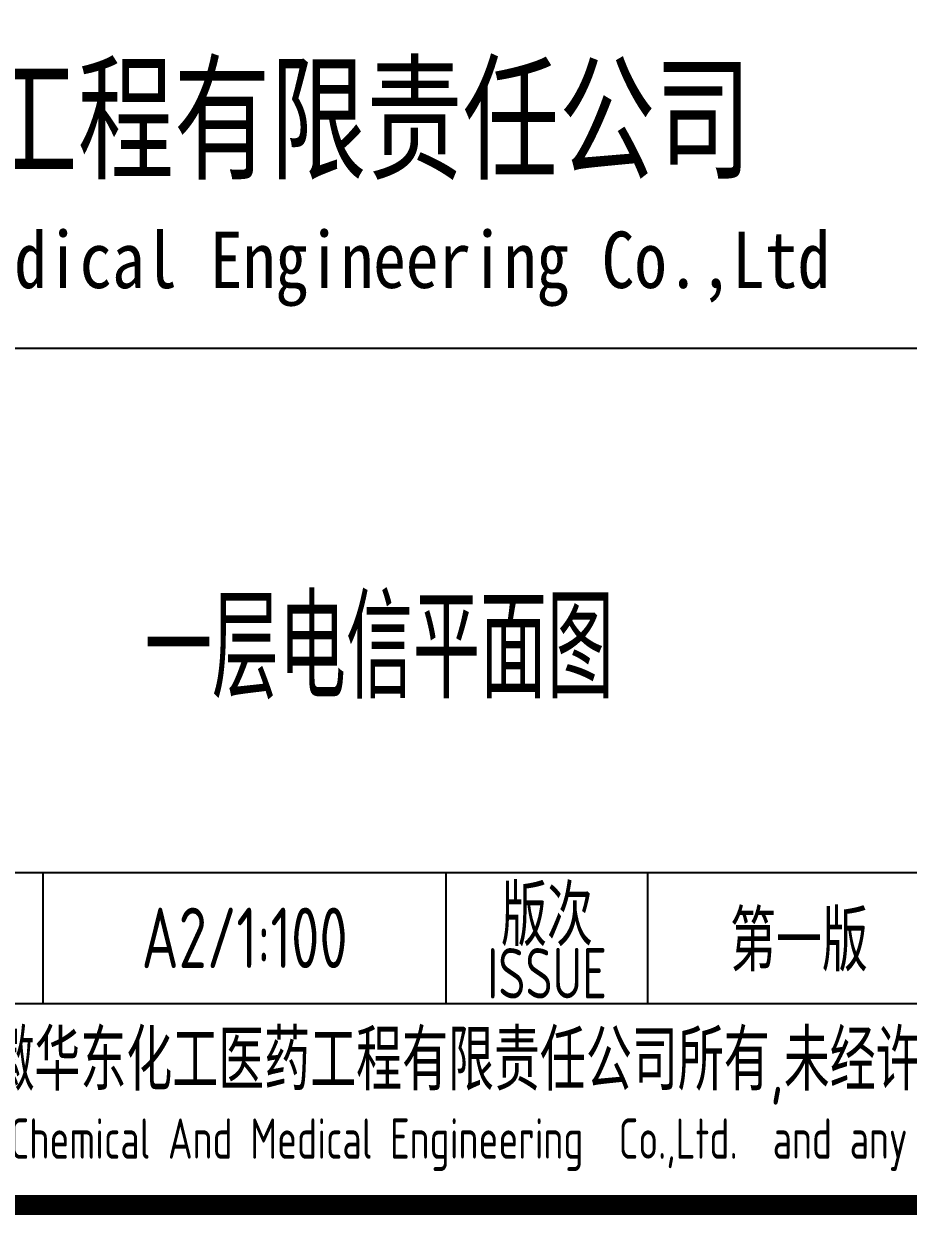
# Model space of a CAD drawing. Extents: x 6250600 to 6678662, y -692028 to -290561.
# Drawn here: x 6520070 to 6524457, y -419674 to -413765 of the extents above; entities that cross this region are included whole.
import ezdxf
from ezdxf.enums import TextEntityAlignment as Align

# ---------------------------------------------------------------- set-up
doc = ezdxf.new("R2010")
doc.units = 0
doc.header["$LTSCALE"] = 1000
doc.header["$MEASUREMENT"] = 0
doc.layers.get('0').update_dxf_attribs({"linetype": 'CONTINUOUS'})
doc.layers.add('PUB_TITLE', color=4, linetype='CONTINUOUS')
doc.styles.add('AHD', font='sceie.shx', dxfattribs={"width": 0.7, "bigfont": 'sceic.shx'})
doc.styles.add('ECEC_TQ_S', font='')
doc.styles.get('ECEC_TQ_S').set_extended_font_data('SimSun')

msp = doc.modelspace()

# ---------------------------------------------------------------- linework, layer by layer
for p, q in [((6513665, -415373.5), (6531665, -415373.5)), ((6513665, -417973.5), (6531665, -417973.5)), ((6520165, -418623.5), (6520165, -417973.5)), ((6522165, -418623.5), (6522165, -417973.5)), ((6523165, -418623.5), (6523165, -417973.5)), ((6513665, -418623.5), (6531665, -418623.5)), ((6513665, -419623.5), (6531665, -419623.5))]:
    msp.add_line(p, q)
at = {"layer": 'PUB_TITLE', "color": 4, "const_width": 100}
msp.add_lwpolyline([(6475765, -419623.5), (6531665, -419623.5), (6531665, -379623.5), (6475765, -379623.5)], close=True, dxfattribs=at)

# ---------------------------------------------------------------- texts
for s, height, style, width, p in [('安徽华东化工医药工程有限责任公司', 500, 'ECEC_TQ_S', 0.7, (6519859.9, -414223.5)), ('安徽华东化工医药工程有限责任公司', 500, 'ECEC_TQ_S', 0.7, (6519859.9, -414223.5)), ('Anhui Huadong Chemical & Medical Engineering Co.,Ltd', 280, 'ECEC_TQ_S', 0.85, (6519859.9, -414973.5)), ('Anhui Huadong Chemical & Medical Engineering Co.,Ltd', 280, 'ECEC_TQ_S', 0.85, (6519859.9, -414973.5)), ('一层电信平面图', 500, 'AHD', 0.7, (6521833.8, -416837.3)), ('版次', 300, 'AHD', 0.8, (6522665, -418173.5)), ('版次', 300, 'AHD', 0.8, (6522665, -418173.5)), ('ISSUE', 250, 'AHD', 0.8, (6522665, -418473.5)), ('ISSUE', 250, 'AHD', 0.8, (6522665, -418473.5)), ('本文件专有权属安徽华东化工医药工程有限责任公司所有,未经许可不得复制或转让给第三方', 300, 'AHD', 0.8, (6522665, -418923.5)), ('本文件专有权属安徽华东化工医药工程有限责任公司所有,未经许可不得复制或转让给第三方', 300, 'AHD', 0.8, (6522665, -418923.5)), ('The proprietary right of this document belongs to Anhui Huadong Chemical And Medical Engineering  Co.,Ltd.  and any replication or transfer to the 3rd. side is forbidden without its permission. ', 200, 'AHD', 0.8, (6522665, -419323.5)), ('The proprietary right of this document belongs to Anhui Huadong Chemical And Medical Engineering  Co.,Ltd.  and any replication or transfer to the 3rd. side is forbidden without its permission. ', 200, 'AHD', 0.8, (6522665, -419323.5))]:
    msp.add_text(s, height=height, dxfattribs=dict(style=style, width=width)).set_placement(p, align=Align.MIDDLE)
at = {"style": 'AHD', "width": 0.8}
for tag, text, p in [('第一版', '0', (6523915, -418298.5)), ('A2/1:100', '1:100', (6521165, -418298.5))]:
    msp.add_attdef(tag, text=text, height=300, dxfattribs=at).set_placement(p, align=Align.MIDDLE)

doc.saveas('drawing.dxf')
